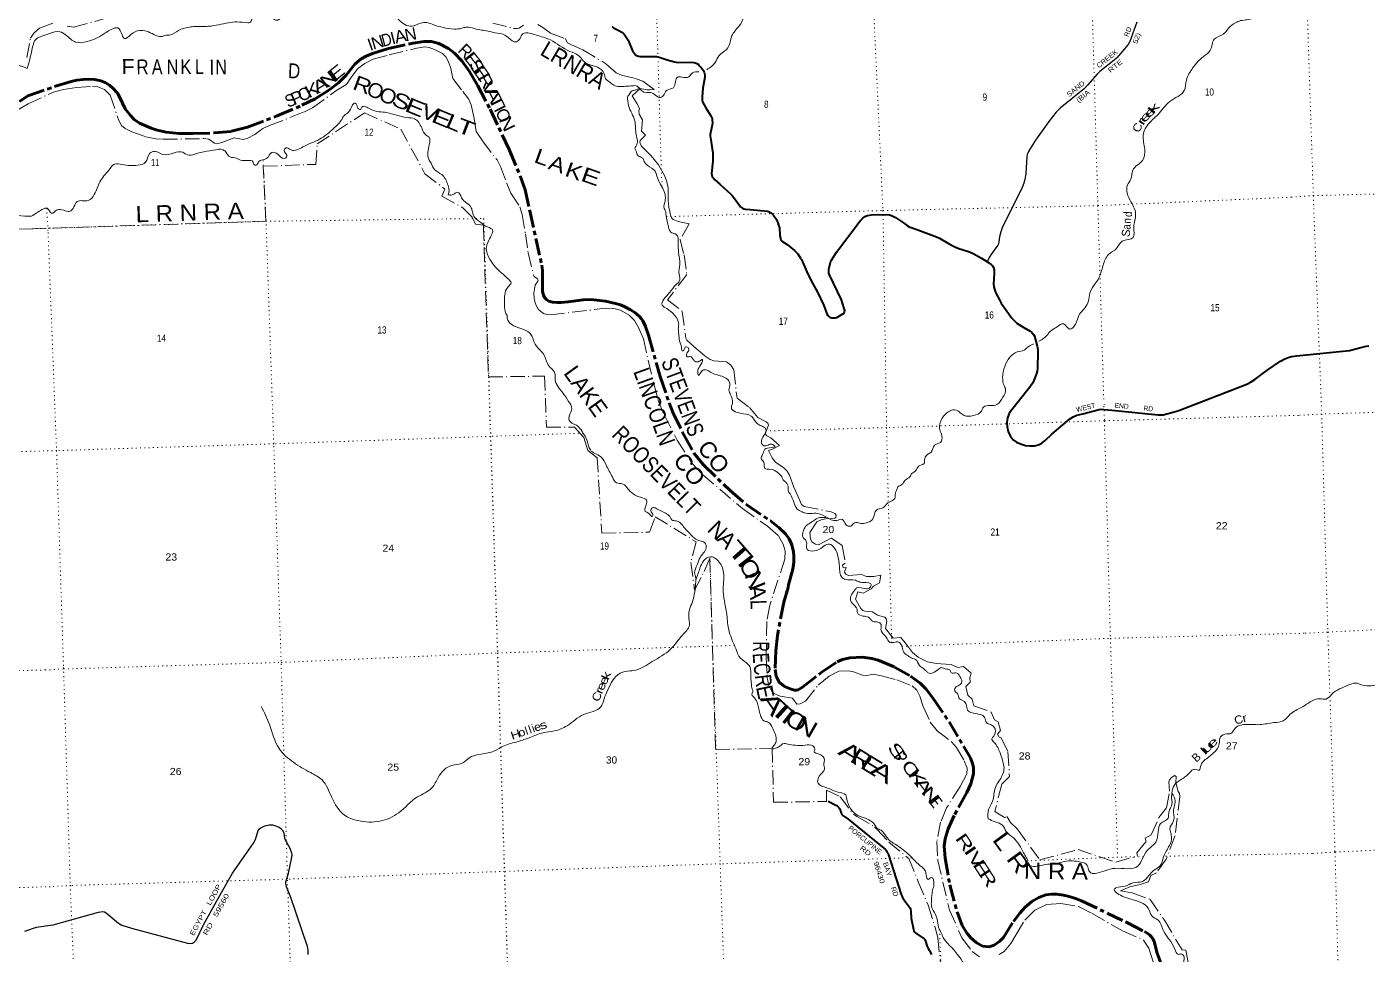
# Model space of a CAD drawing. Header units: feet. Extents: x 493183 to 745759, y 5472 to 195788.
# Drawn here: x 678688 to 711519, y 151779 to 174499 of the extents above; entities that cross this region are included whole.
import ezdxf
from ezdxf.enums import TextEntityAlignment as Align

# ---------------------------------------------------------------- set-up
doc = ezdxf.new("R2010")
doc.units = ezdxf.units.FT
doc.header["$LTSCALE"] = 70
for name, pattern in [('DOT_DASHED', [7.7, 5, -1.2, 0.3, -1.2]), ('DOTTED', [1.5, 0.3, -1.2]), ('LONG_DASH_SHORT_DASH', [9.9, 6, -1.2, 1.5, -1.2])]:
    doc.linetypes.add(name, pattern=pattern)
for name, color, linetype, lineweight in [('11', 7, 'LONG_DASH_SHORT_DASH', 60), ('26', 7, 'Continuous', 40), ('27', 7, 'Continuous', 13), ('29', 7, 'Continuous', 25), ('39', 7, 'Continuous', 13), ('44', 7, 'DOT_DASHED', 13), ('6', 7, 'DOTTED', 25), ('7', 7, 'DOTTED', 13)]:
    doc.layers.add(name, color=color, linetype=linetype, lineweight=lineweight)
for name, color, linetype in [('12', 7, 'Continuous'), ('30', 7, 'Continuous'), ('41', 7, 'Continuous')]:
    doc.layers.add(name, color=color, linetype=linetype)

msp = doc.modelspace()

# ---------------------------------------------------------------- linework, layer by layer
at = {"layer": '11'}
for points in [[(678714.64, 172804.11), (679394.02, 173043.16), (679772.62, 173161.13), (679913.56, 173192.75), (680064.23, 173212.24), (680209.34, 173216.67), (680343.76, 173207.25), (680497.49, 173178.3), (680608.03, 173134.67), (680712.69, 173067.28), (680803.21, 172987.59), (680906.54, 172870.97), (680960.54, 172784.86), (681099.22, 172492.71), (681226.93, 172322.46), (681319.88, 172230.18), (681446.1, 172142.22), (681731.22, 172014.8), (681878.61, 171967.38), (682098.91, 171918.3), (682414.04, 171888.7), (682753.57, 171881.44), (683273.66, 171899.61), (683702.44, 171939.24), (684089.23, 172037.88), (684819.91, 172317.09), (685426.8, 172578.28), (685747.8, 172735.93), (686087.08, 172943.25), (686322.72, 173128.9), (686513.45, 173312.85), (686720.25, 173588), (686876.19, 173713.71), (686998.73, 173783.53), (687151.69, 173845.75), (687549.24, 173965.51), (688147.26, 174100.95), (688422.14, 174139.65), (688597.93, 174142.99), (688776, 174092.26), (689013.73, 173964.94), (689163.21, 173853.04), (689339.4, 173665.09), (689529.69, 173408.26), (689737.48, 173054.56), (690034.38, 172480.48), (690505.9, 171489.35), (690816.25, 170738.01), (690892.16, 170508.59), (691009.12, 169990.67), (691302.62, 168656.18), (691322.82, 168526.97), (691320.04, 168338.57), (691321.09, 168016.29), (691340.69, 167923.83), (691368.27, 167866.91), (691415.05, 167814.88), (691471.14, 167779.93), (691564.92, 167751.4), (691673.38, 167742.32), (691780.29, 167744.04), (691951.18, 167761.27), (692314.93, 167811.81), (692499.46, 167818.07), (692865.21, 167776.07), (693107.69, 167722.79), (693227.42, 167684.28), (693337.18, 167639.34), (693473.79, 167568.31), (693579.64, 167499.46), (693693.14, 167400.85), (693741.54, 167344.07), (693777.11, 167291.89), (693843.27, 167157.95), (693916.95, 166943.16), (694203.62, 165928.69), (694420.48, 165285.43), (694522.05, 165032.31), (694778.53, 164503.85), (695034.15, 164047.47), (695253.14, 163778.96), (695913.83, 163135.28), (696322.79, 162786.65), (696901.69, 162394.9), (697104.88, 162233.84), (697273.95, 162074.3), (697362.06, 161951.94), (697423.52, 161806.92), (697463.74, 161640.51), (697478.29, 161524.48), (697479.35, 161381.88), (697451.67, 161210.28), (697343.57, 160825.72), (697333.88, 160763.03)], [(678505.04, 172668.84), (678714.64, 172804.11)], [(697333.88, 160763.03), (697230.01, 160405.06), (697072.02, 159583.3), (697032.15, 159210.21), (697020.79, 158753.33), (697041.12, 158588.55), (697118.9, 158441.99), (697245.65, 158336.74), (697409.5, 158270), (697492.69, 158250.53), (697562.19, 158251.24), (697688.88, 158323.78), (698166.03, 158694.54), (698540.19, 158943.8), (698670.72, 159000.17), (698847.78, 159043.83), (699161.1, 159057.17), (699384.91, 159024.92), (699543.72, 158981.4), (699944.91, 158812.89), (700333.95, 158592.06), (700569.75, 158421.76), (700720.91, 158269.57), (700891.66, 158044.77), (701279.02, 157473.14), (701799.8, 156588.81), (701854.1, 156452.46), (701877.95, 156349.89), (701877.36, 156195.29), (701807.42, 155955.03), (701711.71, 155738.1), (701401.88, 155177.97), (701255.22, 154847.13), (701180.66, 154603.94), (701157.14, 154436.37), (701180.87, 154132.64), (701293.91, 153479.7), (701474.95, 152818.85), (701599.57, 152484.83), (701720.4, 152285.33), (701809.12, 152184.02), (701941.29, 152065.98), (702095.65, 151975.79), (702257.55, 151956.89), (702386.09, 152003.81), (702517.2, 152095.21), (702614.47, 152190.95), (702852.53, 152581.87), (703011.39, 152782.08), (703141.95, 152927.72), (703303.47, 153067.13), (703474.05, 153170.18), (703646.22, 153232.22), (703786.46, 153251.83), (703905.69, 153246.89), (704079.09, 153221.67), (704219.79, 153190.8), (704376, 153143.73), (704522.97, 153085.31), (705651.05, 152546.63), (706064.58, 152332.09), (706145.03, 152286.88), (706186.01, 152256.35), (706222.41, 152219.75), (706258.77, 152170.46), (706299.23, 152086.42), (706378.69, 151802.24), (706833.87, 150512.51)]]:
    msp.add_lwpolyline(points, dxfattribs=at)
at = {"layer": '26'}
for points in [[(693014.14, 174509.96), (693038.06, 174489.05), (693057.84, 174476.45), (693173.17, 174417.84), (693259.8, 174370.31), (693281.38, 174357.12), (693296.96, 174345.12), (693305.62, 174334.67), (693316.14, 174321.14), (693419.49, 174168.04), (693437.8, 174129.85), (693527, 173914.41), (693546.27, 173879.79), (693571.44, 173842.61), (693606.2, 173807.83), (693625.38, 173795.84), (693647.27, 173786.37), (693670.93, 173779.05), (693709.28, 173773.05), (693770.41, 173769.45), (693851.45, 173768.75), (694080.85, 173770.65), (694115.35, 173767.76), (694153.97, 173761.06), (694376.48, 173690.02), (694551.92, 173639.93), (694634.91, 173628.29), (694943.04, 173629.17), (695026.57, 173620.74), (695061.93, 173612.94), (695097.89, 173598.55), (695136.24, 173572.17), (695165.61, 173546.38), (695206.41, 173499.08), (695251.91, 173433.64), (695275.28, 173388.67), (695287.27, 173353.88), (695298.06, 173307.11), (695297.45, 173263.33), (695250.1, 172994.7), (695230.94, 172780.59), (695232.23, 172705.54), (695239.93, 172672.06), (695250.12, 172646.26), (695323.09, 172511.72), (695446.28, 172315.22), (695459.28, 172285.87), (695471.27, 172255.88), (695476.06, 172229.5), (695479.05, 172203.71), (695480.86, 172155.14), (695473.92, 172092.52), (695432.31, 171900.28), (695429.26, 171864.76), (695428.72, 171828.32), (695451.9, 171684.44)], [(695451.9, 171684.44), (695453.69, 171670.16), (695491.17, 171405.51), (695493.46, 171355.79), (695487.7, 171203.69), (695460.13, 170906.05), (695462.9, 170869.46), (695476.08, 170834.68), (695491.66, 170809.49), (695513.8, 170781.25), (695534.22, 170758.53), (695666.84, 170640.47), (695933.01, 170397.56), (695965.73, 170365.14), (696092.65, 170196.55), (696170.09, 170092.3), (696192.87, 170069.51), (696219.65, 170052.65), (696251.6, 170039.53), (696289.96, 170031.13), (696408.35, 170020.26), (696829.03, 169979.49), (696856.31, 169972.97), (696886.27, 169960.97), (696916.24, 169944.18), (696937.81, 169924.99), (696970.17, 169891.41), (697034.06, 169800.56), (697047.49, 169779.28), (697082.84, 169694.72), (697103.82, 169636.56), (697120.43, 169570.25), (697136.12, 169391.41), (697147.58, 169315.74), (697157.16, 169278.56), (697165.55, 169261.77), (697174.31, 169251.84), (697202.71, 169229.39), (697309.03, 169162.72), (697492.32, 169021.2), (697536.53, 168978.13), (697570.09, 168934.95), (697641.4, 168831.84), (697663.58, 168794.63), (697796.57, 168499.55), (697894.15, 168289.88), (698057.83, 167994.25), (698206.47, 167673.78), (698285.95, 167463.35), (698306.65, 167426.77), (698330.63, 167401.59), (698361.79, 167380), (698398.64, 167371.29), (698470.86, 167368), (698499.63, 167369.2), (698529.24, 167378.8), (698676.59, 167465.68), (698696.2, 167479.54), (698709.39, 167493.94), (698720.18, 167522.72), (698721.37, 167550.31), (698711.39, 167594.2), (698671.03, 167731.41), (698639.86, 167806.99), (698349.75, 168422), (698334.83, 168467.21), (698331.23, 168510.39), (698336.03, 168558.36), (698342.36, 168595.14), (698376.78, 168731.07), (698396.86, 168780.96), (698517.37, 168977.64), (699096.85, 169746.24), (699155.87, 169804.48), (699218.2, 169850.06), (699280.53, 169876.44), (699374.67, 169891.05)], [(699374.67, 169891.05), (699744.78, 169902.6), (699815.11, 169893.23), (699870.25, 169876.44), (699961.59, 169825.01), (700164.47, 169696.41), (700256.2, 169624.58), (700302.95, 169599.39), (700347.3, 169583.8), (700516.09, 169527.68), (700972.98, 169351.13), (701046.71, 169318.09), (701267.68, 169190.25), (701416.47, 169111.26), (701514.76, 169070.48), (701781.95, 168986.03), (701871.94, 168948.15), (702068.55, 168830.7), (702271.26, 168706.12), (702316.63, 168668.7), (702340.61, 168639.91), (702362.18, 168601.53), (702378.75, 168547.29), (702386.15, 168481.6), (702372.46, 168317.11), (702369.37, 168200.95), (702376.56, 168128.99), (702390.9, 168073.85), (702426.91, 167973.07), (702510.99, 167808.65), (702557.55, 167732.01), (702812.86, 167363.81), (702860.46, 167313.11), (702947.1, 167234.28), (703107.88, 167131.93), (703265.94, 167042.38), (703306.69, 167011.2), (703347.44, 166963.23), (703366.62, 166922.45), (703406.23, 166795.59), (703438.54, 166675.38), (703452.92, 166591.43), (703455.44, 166539.51), (703444.83, 166127.63), (703434.94, 166064.91), (703420.56, 166004.94), (703371.13, 165872.42), (703327.06, 165779.46), (703256.74, 165673.99), (702779.3, 165073.04), (702746.74, 165023.27), (702708.58, 164918.33), (702693.79, 164801.21), (702697.79, 164696.44), (702723.26, 164582.62), (702772.11, 164480.56), (702850.65, 164382.27), (702930.32, 164324.65), (703028.28, 164278.82), (703150.87, 164243.09), (703259.89, 164232.1), (703373.81, 164235.89), (703466.12, 164260.96), (703551.21, 164300.66), (703633.06, 164360.76), (703793.4, 164520.79), (704228.89, 164888.04), (704320.72, 164945.91), (704404.62, 164981.89), (704557.57, 165020.87), (704956.15, 165120.34), (705019.79, 165128.27), (705071.06, 165125.81), (705264.97, 165105.11), (706395.65, 164993.39), (706465.06, 164992.68), (706522.59, 164995.08), (706608.25, 165014.44), (706735.94, 165047.85), (706908.75, 165099.7), (708573.18, 165742.57), (708676.51, 165797.45), (708765.75, 165855.55), (709060.31, 166079.72), (709395, 166307.59), (709505.95, 166368.34), (709608.27, 166407.33), (709664.17, 166421.11), (709786.9, 166439.05)], [(709786.9, 166439.05), (711088.38, 166570.44), (711364.93, 166641.39), (711496.67, 166678.98), (711557.38, 166686.79)], [(698316.32, 155525.08), (698507.6, 155432.29), (698521.88, 155422.5), (698542.26, 155408.11), (698551.85, 155399.71), (698560.54, 155389.81), (698569.53, 155379.01), (698593.5, 155347.23), (698603.09, 155329.24), (698609.35, 155313.55), (698634.25, 155235.09), (698642.04, 155217.1), (698654.46, 155200.49), (698679.2, 155178.12), (698808.48, 155083.95), (699718.25, 154343.77), (699744.77, 154315.16), (699765.15, 154281.58), (699783.13, 154248), (699796.31, 154213.94), (700105.74, 153240.75), (700125.34, 153190.77), (700139.72, 153164.38), (700188.59, 153092.98), (700310.52, 152927.51), (700322.51, 152905.92), (700332.49, 152883.24), (700341.69, 152831.56), (700352.09, 152660.2), (700404.08, 152386.08), (700417.2, 152353.02), (700433.98, 152324.23), (700453.16, 152300.25), (700485.38, 152274.55), (700667.72, 152155.17), (700681.5, 152141.33), (700692.89, 152120.34), (700742.15, 151968.72), (700765.4, 151917.05), (700786.31, 151877.8), (700849.34, 151769.53)]]:
    msp.add_lwpolyline(points, dxfattribs=at)
at = {"layer": '29'}
for points in [[(705879.91, 174609.05), (705704.06, 174135.51), (705665.08, 174064.25), (705386.97, 173741.75), (705324.81, 173685.58), (704971.8, 173401.63), (704905.24, 173339.05), (704670.67, 173067.22), (704584.43, 172981.09), (703999.98, 172504.91), (703904.19, 172404.11), (703718.36, 172180.32), (703398.6, 171719.45), (703231.24, 171457.95), (703203.86, 171403.17), (703190.07, 171368.59), (703178.77, 171318.71), (703155.61, 170905.43), (703130.85, 170756.03), (703105.76, 170667.01), (703065.44, 170559.82), (702578.49, 169573.62), (702544.57, 169473.18), (702514.65, 169355.9), (702496.66, 169228.94), (702487.54, 169185.57), (702470.46, 169152.85), (702379.9, 169023.21), (702296.89, 168909.93), (702257.14, 168845.45), (702210.95, 168743.18)], [(679329.2, 152502.07), (680446.81, 152808.84), (680551.75, 152822.53), (680592.81, 152813.4), (680629.67, 152791.95), (680932.43, 152539.84), (681017.11, 152489.27), (681249.54, 152413.27), (682626.32, 152047.19), (682691.5, 152039.58), (682746.25, 152053.28), (682796.43, 152080.67), (682836.91, 152125.61), (683026.12, 152518.33), (683455.08, 153293.02), (683722.23, 153766.59), (684242.94, 154495.35), (684288.33, 154589.28), (684352.13, 154809.17), (684379.58, 154844.94), (684416.08, 154876.9), (684521.01, 154922.55), (684621.39, 154945.38), (684703.51, 154945.38), (684756.27, 154931.23), (684867.76, 154890.59), (684913.38, 154858.64), (684940.2, 154825.24), (684981.81, 154753.64), (685002.69, 154615.01), (685130.3, 154376.28), (685173.43, 154260.58), (685178, 154214.93), (685173.07, 154153.4), (685083.29, 153727.07), (685027.44, 153543.83), (685027.44, 153507.31), (685039.61, 153439.26), (685147.8, 153177.8), (685555.22, 151971.8), (685570.36, 151866.09), (685571.3, 151768.37)], [(678639.28, 152344.84), (678923.33, 152440.85), (679036.85, 152461.72), (679198.95, 152482.24), (679329.2, 152502.07)]]:
    msp.add_lwpolyline(points, dxfattribs=at)
at = {"layer": '39'}
for points in [[(695341.77, 173447.12), (695549.04, 173625.69), (695639.21, 173787.57), (695855.51, 173981.15), (695959.86, 174282.63), (696119.06, 174498.86), (696213.72, 174644.71), (696237.17, 174812.82), (696320.67, 175067.32), (696379, 175214.19), (696398.13, 175321.65), (696411.64, 175697.29), (696474.63, 175751.48), (696560.88, 175909.21), (696564.65, 176131.25), (696620.34, 176300.24), (696778.73, 176544.69), (696775.81, 176647.51), (696803.69, 176801.61), (696902.67, 176937.5), (696784.21, 177061.35), (696695.17, 177214.25), (696507.41, 177364.44), (696249.75, 177419.89), (695916.62, 177505.55), (695688.47, 177444.79), (695375.71, 177452.32), (695163.54, 177609.91), (695057.68, 177645.33), (694899.43, 177679.31), (694844.42, 177841.22), (694719.7, 178043.58), (694330.18, 178339.53), (694290.15, 178612.82), (694342.97, 178882.61), (694312.37, 179107.74), (694346.07, 179270.08), (694266.81, 179362.72), (694166.6, 179483.04), (694089.72, 179704.87), (694178.52, 179985.74), (694232.31, 180150.65), (694359.73, 180349.86), (694462.32, 180925.68), (694645.35, 181154.67), (694747.42, 181181.69), (694968.56, 181347.17), (695231.77, 181521.87), (695506.64, 181854.27), (695718.45, 182063.88), (695919.21, 182307.48), (696150.09, 182555.95), (696276.71, 182854), (696350.88, 183011.39), (696422.39, 183120.29), (696637.95, 183410.71), (696777.74, 183529.56), (696915.69, 183712.92), (697272.87, 183987.06), (697391.08, 184226.37), (697385.13, 184506.65), (697520.85, 184768.64), (697603.14, 184994.85), (697688.26, 185334.13), (697807.44, 185964.88), (697721.56, 186503.23), (697733.4, 186796.11), (697783.67, 186942.76), (697842.98, 187055.36)], [(707502.27, 173767.12), (707677.29, 173927.24), (707774.5, 174196.24), (707992.92, 174315.23), (708129.66, 174470.32), (708293.39, 174597.9), (708418.95, 174649.77), (708725.79, 174708.66), (708864.32, 174871.86), (708845.86, 175095.31), (708953.77, 175342.41), (709086.96, 175622.48), (709158.77, 175862.53), (709299.77, 176009.66), (709392.06, 176096.94), (709476.61, 176216.61)], [(678693.52, 173479.83), (678814.21, 173929.74), (678925.29, 174207.19), (679058.62, 174269.37), (679250.27, 174337.19), (679493.03, 174380.19), (679650.81, 174291.72), (679883.42, 174124.61), (680163.37, 174136.35), (680571.42, 174323.11), (680827.5, 174465.34), (680913.91, 174475.79), (681021.71, 174301.21), (681080.7, 174212.04), (681237.24, 174309.16), (681444.09, 174409.68), (681801.74, 174312.59), (681982.72, 174259.06), (682068.61, 174287.65), (682183.4, 174292.83), (682405.85, 174411.94), (682643.73, 174485.07), (682774.29, 174502.78), (683138.98, 174512.82), (683630.55, 174598.99), (683833.65, 174618.7), (684102.42, 174597.85), (684148.71, 174601.14), (684229.15, 174750.64), (684307.68, 174825.43), (684301.42, 174974.56), (684372.35, 175033.01), (684526.73, 174922.26), (684670.63, 174754.72), (684767.79, 174670.64), (684856.56, 174669.05), (684945.23, 174812.72), (685066.7, 174866.5), (685327.76, 174833.34), (685465.34, 174816.95), (685511.52, 174894.89), (685586.32, 175030.11), (685674.45, 175050.69), (685806.27, 174953.44), (685959.91, 174939.51), (686167.51, 175013.82), (686547.29, 175131.21), (686663.12, 175170.71), (686828.44, 175100.61), (687087.07, 174940.27), (687244.16, 174876), (687406.68, 174904.68), (687672.86, 174833.32), (687794.13, 174681.31), (688125.52, 174514.9), (688335.13, 174589.26), (688492.06, 174601.65), (688659, 174545.72), (688884.59, 174483.33), (689151.87, 174444.28), (689344.89, 174463.72), (689438.9, 174490.52), (689698.29, 174445.2), (690024.69, 174383.57), (690162.79, 174349.04), (690367.55, 174310.29), (690476.51, 174236.62), (690679.08, 174133.24), (690769.47, 174216.43), (690834.93, 174325.17), (691003.78, 174343.94), (691168.47, 174296.01), (691512.65, 174176.36), (691986.39, 173896.85), (692205.13, 173791.9), (692265.39, 173729), (692373.43, 173616.97), (692562.99, 173545.52), (692753.06, 173455.93), (692837.5, 173323.07), (692860.17, 173234.92), (692971.72, 173141.15), (693064.51, 173069.05), (693359.65, 173042.88), (693526.71, 173053.53), (693635.92, 173042.41), (693669.36, 173000.96), (693608.21, 172952.87), (693512.08, 172930.05), (693444.08, 172839.41), (693397.16, 172787.67)], [(707502.42, 173767.25), (707368.64, 173648.39), (707244.16, 173487.59), (707091.23, 173192.85), (707039.91, 172941.25), (706684.63, 172671.21), (706397.33, 172350.57), (706183.39, 172144.94), (706032.7, 171842.19), (706070.77, 171496.21), (706013.98, 171224.29), (705778.67, 170989.83), (705728.45, 170770.55), (705649.97, 170623.12), (705728.15, 170213.68), (705835.08, 169998.73), (705842.26, 169817.34), (705800.61, 169580.14), (705787.39, 169335.65), (705519.75, 169245.56), (705379.56, 169070.2), (705186.12, 168923.65), (705050.57, 168655.61), (704997.24, 168474.58), (704894.52, 168257.89), (704759.04, 168058.45), (704656.41, 167696.5), (704456.45, 167424.67), (704375.72, 167214.64), (704231.9, 167095.68), (704079.08, 167222.61), (703925.82, 167151.81), (703787.25, 167061.24), (703597.14, 166868.38), (703475.36, 166799.61)], [(677575.89, 172791.07), (677579.44, 172871.9), (677801.76, 172983.41), (678109.09, 173279.06), (678318.87, 173535.5), (678499.81, 173550.94), (678693.52, 173479.83)], [(693669.67, 173017.02), (693852.12, 172884.94), (693966.85, 172892.13), (694212.47, 172763.71), (694298.94, 172842.76), (694374.54, 172949.76), (694524.17, 173006.33), (694578.18, 173163.17), (694623.73, 173263.29), (694728.5, 173266.17), (694905.63, 173277.1), (694989.69, 173370.2), (695151.94, 173395.04)], [(693397.16, 172787.67), (693427.47, 172572.63), (693579.34, 172195.48), (693613.03, 171861.49), (693643.64, 171706.98), (693633.84, 171626.01), (693584.55, 171515.7), (693612.64, 171449.89), (693660.12, 171340.23), (693772.71, 171280.78), (693813.34, 171199.18), (693894.73, 171102.56), (694076.16, 170962.29), (694135.26, 170798.47), (694282.77, 170503.93), (694326.38, 170246.88), (694301.77, 170048.48), (694327.44, 169996.73), (694344.87, 169880.19), (694405.39, 169595.35), (694427.83, 169515.27), (694516.59, 169443.06), (694594.02, 169414.93), (694646.26, 169208.55), (694650.9, 168974.64), (694681.54, 168676.88), (694664.13, 168438.33), (694676.89, 168273.24), (694587.51, 168178.49), (694432.96, 167990.03), (694254.22, 167678.52), (694361.46, 167594.71), (694551.41, 167438.54), (694654.66, 167211.37), (694646.06, 167088.06), (694655.55, 166967.27), (694676.19, 166808.45), (694711.3, 166708.53), (694722.63, 166664.46), (694743.75, 166560.13), (694781.69, 166573.28), (694815.83, 166648.87), (694884.62, 166640.67), (694895.09, 166556.22), (694845, 166474.14), (694864.85, 166414.16), (694939.28, 166420.24), (694999.32, 166365.4), (695053.48, 166304.35), (695156.3, 166305.16), (695235.63, 166351.73), (695200.96, 166223.67), (695124.38, 166080.33), (695139.96, 165957.68), (695249.18, 166087.8), (695321.55, 166095.84), (695438.17, 166036.51), (695709.18, 165937.04), (695881.69, 165826.78), (695902.17, 165674.01), (695885.93, 165606.98), (695927.82, 165481.03), (695971.84, 165280.48), (695951.67, 165138.69), (696009.52, 165089.84), (696172.48, 165031.78), (696428.47, 164964.18), (696601.61, 164761.13), (696711.96, 164709.7), (696784.14, 164653.17), (696784.82, 164558.36), (696696.26, 164410.66), (696704.54, 164261.59), (696788.12, 164229.59), (696899.69, 164277.05), (696983.1, 164251.1), (697016.14, 164223.76), (696930.3, 164193.15), (696766.23, 164148.28), (696707.5, 164015.52), (696675.6, 163931.92), (696738.85, 163834.8), (696767.5, 163678.22), (696880.85, 163663.18), (697115.99, 163548.6), (697180.63, 163473.71), (697202.33, 163419.83), (697277.1, 163343.2), (697337.41, 163207.67), (697337.46, 163135.04), (697386.15, 163053.65)], [(678804.35, 169857.57), (679064.44, 170022.5), (679188.55, 170054.17), (679294.92, 169929.99), (679417.84, 170003.98), (679591.17, 170006.74), (679729.15, 169976.24), (679842.92, 170088.32), (679919.9, 170217.54), (680191.33, 170245.19), (680340.5, 170388.51), (680474.73, 170702.91), (680694.5, 170987.39), (680839.58, 171132.62), (681027.31, 171125.68), (681410.93, 171107.99), (681596.42, 171179.68), (681697.01, 171400.34), (681828.73, 171448.36), (682022.55, 171368.95), (682293.64, 171408.7), (682508.94, 171424.71), (682582.85, 171378.32), (682944.55, 171422.58), (683251.55, 171475.41), (683497.31, 171484.2), (683569.66, 171421.62), (683636.89, 171326.63), (683785.18, 171288.34), (683923.79, 171235.67), (684083.42, 171223.92), (684227.33, 171197.62), (684247.59, 171123.52), (684304.52, 171106.93), (684364.63, 171191.31), (684561.92, 171273.41), (684688.82, 171420.15), (684835.15, 171379.79), (684991.43, 171273.12), (685060.63, 171321.43), (684993.64, 171478.98), (685032.5, 171530.49), (685158.86, 171483.52), (685449.12, 171558.09), (685855.21, 171742.78), (686198.63, 172004.44), (686403.88, 172232.02), (686465.67, 172328.55), (686562.39, 172401.83), (686668.1, 172584.3), (686731.31, 172630.43), (686770.97, 172583.1), (686799.4, 172505.19), (686860.82, 172472.58), (686897.55, 172528.07), (687102.49, 172483.27), (687504.18, 172397.48), (687998.31, 172275.4), (688181.85, 172246.4), (688359.69, 172023.57), (688473.82, 171839.07), (688539.67, 171792.46), (688546.84, 171611.08), (688534.66, 171259.68), (688590.02, 171156.29), (688672.96, 171005.24), (688854.05, 170877.06), (688995.8, 170642.89), (689027.57, 170518.67), (689021.91, 170433.78), (689010.91, 170395.14), (689110.1, 170381.73), (689179.59, 170419.96), (689239.35, 170445.81), (689338, 170309.32), (689574.8, 170065.65), (689603.8, 169967.59), (689654.04, 169831.78), (689817.11, 169699.07), (689924.35, 169615.26), (690085.81, 169539), (690002.71, 169270.39), (689942.24, 169056.88), (690042.72, 168785.26), (690170.67, 168611.23), (690493.81, 168309.42), (690548.49, 168230.22), (690469.03, 168117.06), (690389.03, 167739.59), (690402.93, 167534.18), (690450.47, 167422.5)], [(678804.35, 169857.57), (678466.26, 169877.05), (677970.95, 170054.14), (677717.08, 170506.75), (677641.69, 170988.86), (677619.12, 171262.65), (677576.45, 171273.5), (677432.14, 171051.29), (677423.76, 170800.8), (677539.93, 170564.08), (677620.42, 169916.64), (677640.2, 169537.83), (677617.55, 169357.55), (677439.55, 169051.6), (677159.31, 168661.9), (676669.74, 168261.98), (676380.96, 168148.51), (676226.27, 168131.83), (675867.27, 168072.79), (675253.07, 168248.37), (674809.68, 168441.11), (674677.8, 168534.08), (674696.7, 168379.25), (674581.5, 167867.29), (674462.36, 167417.78), (674337.58, 167280.9), (673975.52, 166864.57), (673704.87, 166555.88), (673387.05, 166338.62), (673227.52, 166152.28), (672777.73, 165965.44), (672079.23, 165607.78), (671807.79, 165389.88), (671751.16, 165200.53), (671670.13, 165083.1), (671503.49, 165126.61), (671337.62, 165014.75), (670986.37, 164770.28), (670621.02, 164525.39), (669754.42, 163932.7), (669612.97, 163813.49), (669490.85, 163721.09), (669356.14, 163644.46), (669193.41, 163496.36), (668862.68, 163240.39), (668563.27, 162949.01), (668044.3, 162717.74), (667239.23, 162482.05), (667017.43, 162418.99), (666793.11, 162372), (666247.05, 162039.03), (666020.4, 161741.73), (665888.38, 161578.4), (665730.38, 161472.83), (665330.19, 161311.67), (665175.2, 161173.89), (665033.34, 160937.62), (664820.49, 160715.4), (664554.68, 160576.37), (664262.47, 160378.04), (664298.38, 160260.03), (664144.11, 160229.24), (663847.71, 160101.41), (663700.35, 159977.99), (663530.43, 159997.19), (663294.15, 159945.81), (663154.72, 159841.28), (663093.81, 159784.4), (663175.03, 159552.83), (663254.16, 159218.12), (663250.72, 159068.68), (663199.29, 159036.89), (663220.44, 158809.48), (663205.83, 158564.86), (663159.58, 158365.72), (663229.93, 158111.5), (663245.78, 157663.96), (663300.44, 157134.82), (663271.03, 156847.39), (663343.85, 156643.7), (663575.65, 156448.74), (663656.14, 156453.14), (663616.01, 156316.74), (663287.68, 156309.05), (662966.65, 156130.05), (662865.49, 155816.28), (662976.51, 155615.73), (663008.95, 155479.46), (662760.96, 155415.63), (662535.38, 155344.39), (662409.32, 155118.67), (662250.54, 154908.14)], [(690450.47, 167422.5), (690467.78, 167309.99), (690608.69, 167176.68), (690998.8, 167001.8), (691065.91, 166910.83), (691114.14, 166774.97), (691250.6, 166585.03), (691331.76, 166496.48), (691441.68, 166247.3), (691537.86, 166126.88), (691615.28, 166028.13), (691630.63, 165842.93), (691814.86, 165533.26), (691957.94, 165323.33), (692037.48, 165149.99), (691974.42, 164956.59), (691973.09, 164861.72), (692070.36, 164773.61), (692174.67, 164722), (692289.5, 164583.93), (692415.02, 164353.35), (692491.9, 164131.51), (692601.16, 164047.76), (692746.62, 163967.03), (692879.57, 163758.84), (693030.94, 163470.46), (693135.8, 163328.08), (693285.88, 163297.91), (693416.48, 163172.38), (693487.16, 163097.65), (693718.57, 162972.88), (693869.79, 162902.39), (693856.88, 162789.05), (693837.34, 162625.09), (693919.25, 162580.94), (694010.09, 162506.77), (694020.97, 162549.44), (693976.08, 162639), (694008.27, 162712.52), (694164.84, 162666.39), (694410.75, 162527.89), (694454.67, 162472.6), (694490.53, 162417.1), (694591.96, 162395.68), (694796.47, 162223.76), (694958.73, 162048.66), (695121.57, 161924.02), (695296.91, 161856.21), (695326.66, 161731.94), (695177.99, 161499.86), (695106.64, 161314.3), (695045.15, 161121.85), (695064.47, 161046.94), (695078.96, 160947.88)], [(703342.88, 166727.2), (703333.12, 166721.9), (703206.01, 166653.83), (703119.36, 166580.83), (702949.3, 166533.78), (702640.87, 166176.25), (702589.95, 165910.54), (702623.89, 165709.72), (702662.85, 165615.97), (702595.77, 165422.45), (702451.6, 165244.97), (702287.01, 165218.24), (702120.64, 165183.4), (702068.99, 165085.13), (701874.52, 164974.87), (701646.55, 164978.68), (701459.42, 165106.69), (701110.14, 164909.44), (701051.56, 164629.4), (701102.14, 164481.49), (701064.53, 164315.01), (700917.27, 164246.4), (700837.28, 164080.77), (700756.17, 164026.08), (700680.34, 163927.15), (700663.8, 163799.59), (700530.47, 163737.41), (700461.03, 163626.55), (700366.27, 163555.34), (700316.17, 163473.26), (700199.59, 163389.35), (700121.98, 163282.29), (700022.78, 163225.09), (699992.95, 163139.53), (699962.49, 163076.15), (699948.09, 162944.61), (699781.76, 162837.13), (699654.18, 162714.58), (699496.44, 162659.8), (699413.81, 162445.68), (699245.24, 162346.21), (699122.68, 162330.73), (698960.8, 162350.49), (698868.4, 162267.24), (698746.19, 162310.28), (698664.17, 162429.08), (698521.63, 162407), (698277.1, 162489.4)], [(697386.15, 163053.65), (697478.64, 162850.41), (697557.94, 162685.13), (697625.69, 162642.61), (697734.03, 162591.11), (698048.97, 162577.59), (698242.56, 162506.25), (698275.32, 162488.99), (698186.89, 162478.49), (698058.29, 162462.84), (697892.08, 162351.34), (697767.49, 162265.19), (697721.6, 162177.17), (697692, 162083.54), (697687.79, 162018.86), (697780.05, 161894.29), (697801.85, 161695.15), (697976.27, 161659.6), (698179.43, 161747.92), (698318.3, 161828.41), (698432.73, 161775.06), (698545.42, 161570.35), (698590.17, 161272.98), (698604.2, 161134.15), (698650.01, 161012.34), (698738.2, 160960.3), (698982.79, 160938.78), (699090.84, 160897.37), (699305.22, 160875.02), (699370.78, 160838.49), (699334.74, 160758.82), (699258.92, 160730.5), (699014.32, 160752.01), (698957.67, 160687.91), (698876.48, 160564.62), (698876.69, 160415.32), (698999.64, 160275.46), (699027.67, 160211.67), (699031.63, 160143.18), (699164.94, 160064.13), (699300.86, 160035.59), (699356.8, 159982.65), (699412.75, 159929.72), (699534.16, 159914.9), (699612.44, 159856.53), (699609.84, 159735.4), (699736.23, 159545.19), (699832.64, 159416.7), (699959.4, 159426.24), (700042.07, 159426.5), (700110.74, 159351.72), (700130.3, 159301.82), (700168.22, 159173.74), (700265.21, 159095.7), (700382.12, 159026.29), (700455.46, 159000.06), (700550.43, 158851.36), (700628.77, 158790.97), (700713.5, 158718.65), (700763.17, 158673.61), (700979.4, 158727.99), (701100.3, 158801.93), (701181.92, 158767.86), (701293.54, 158742.68), (701329.74, 158675.08), (701438.66, 158674.05), (701544, 158586.15), (701585.08, 158417.81), (701419.44, 158286.14), (701418.92, 158233.67), (701489.89, 158148.87), (701529.31, 158038.98), (701654.28, 157969.79), (701703.71, 157862.2), (701749.69, 157734.34), (701882.26, 157681.5), (702147.35, 157577.83), (702199.43, 157448.12), (702289.4, 157404.19), (702377.7, 157348.11), (702372.03, 157121.98), (702323.49, 157056.08), (702378.35, 156970.84), (702526.78, 156714.65), (702606.48, 156464.65), (702623.04, 156307.73), (702500.21, 156017.85), (702411.77, 155866.12), (702344.78, 155527.34), (702243.78, 155320.78), (702232.07, 155094.49)], [(695078.96, 160947.88), (695173.47, 161233.41), (695264.97, 161419.53), (695433.59, 161516.98), (695621.88, 161419.27), (695753.15, 161128.31), (695746.19, 160664.08), (695789.04, 160362.62), (695840.52, 160041.22), (695860.13, 159848.07), (695910.99, 159619.47), (696071.67, 159216.34), (696132.04, 159078.78), (696307.89, 158922.22), (696397.33, 158825.82), (696422.63, 158574.32), (696435.85, 158393.1), (696443.42, 158309.32), (696463.97, 158184.04), (696453.08, 158174.01), (696511.04, 158058.03), (696616.36, 157788.75), (696656.87, 157640.57), (696739.52, 157499.59), (696833.18, 157467.87), (696962.8, 157306), (697043.59, 157017.69), (697006.1, 156917.79), (696940.35, 156819.14), (697066.82, 156838.76), (697241.32, 156942.43), (697363.07, 156915.51), (697565.3, 156894.85), (697696.38, 156894.42), (697908.05, 156896.22), (697989.32, 156803.63), (697977.23, 156732.68), (698075.2, 156690.99), (698225.08, 156525.63), (698207.4, 156438.39), (698229.09, 156313.9), (698098.97, 156138.82), (698067.46, 155970.49), (698284.47, 155855.41), (698563.71, 155750.11), (698745.15, 155680.46), (698781.46, 155538.21), (698833.72, 155402.45), (698992.52, 155207.08), (699208.84, 155116.19), (699399.32, 155012.48), (699470.06, 154935.74), (699526.81, 154854.58), (699585.99, 154829.98), (699683.15, 154745.9), (699796.42, 154591.65), (699911.89, 154502.02), (700232.97, 154272.78), (700465.34, 154043.12), (700573.03, 153943.18), (700643.08, 153890.64), (700720.61, 153717.24), (700765.95, 153611.56), (700801.59, 153634.73), (700849.32, 153658.24), (700906.63, 153486.3), (700874.32, 153346.2), (700845.56, 153081.11), (700849.4, 152946.03), (700943.62, 152752.92), (700994.66, 152588.88), (701036.37, 152398.36), (701079.08, 152314.8), (701135.19, 152185.2), (701254.45, 152033.13), (701479.39, 151781.07), (701730.91, 151445), (701881.26, 151334.13), (702123.27, 151262.11), (702220.31, 151182.06), (702390.94, 151138.33), (702540.66, 151049.65), (702588.52, 150784.64), (702598.85, 150492.38), (702705.99, 150128.12), (702835.03, 149915.79), (702954.88, 149884.79), (703067.77, 149885.88), (703026.54, 149775.8), (703024.95, 149547.77), (703066.1, 149448.02)], [(695078.91, 160948.22), (695059.64, 160752.16), (694991.17, 160411.27), (694919.77, 160227.72), (694899.83, 160077.87), (694916.9, 159832.2), (694748.14, 159597.55), (694457.56, 159250.59), (694008.44, 158947.7), (693602.98, 158740.83), (693218.08, 158661.64), (693037.76, 158479.13), (692919.2, 158251.91), (692828.68, 158031.52), (692745.47, 157837.56), (692335.34, 157652.76), (691921.81, 157375.06), (691610.82, 157249.48), (691337.83, 157205.65), (691008.42, 157089.65), (690714.87, 156988.76), (690377, 156886.65), (690144.7, 156759.2), (689512.66, 156578.38), (689336.89, 156448.45), (689102.19, 156405.67), (688765.73, 156111.93), (688611.71, 155855.49), (688259.09, 155633.94), (687796.32, 155243.91), (687334.38, 155037.51), (686799.64, 155051.04), (686471.18, 155185.25), (686154.04, 155630.48), (685918.36, 156047.68), (685636.94, 156229.59), (685218.46, 156480.36), (684866.13, 156815.67), (684629.43, 157410.39), (684427.37, 157850.72)], [(710079.97, 157931.35), (710265.28, 158028.83), (710404.26, 158033.41), (710511.21, 158030.88), (710654.47, 158148.59), (711048.42, 158367.36), (711232.11, 158421.84), (711405.2, 158371.05), (711826.17, 158384.93), (712527.37, 158399.97), (712841.99, 158398.23)], [(706737.03, 155722.88), (706788, 155915.96), (706961.41, 156057.93), (707168.38, 156225.03), (707290.89, 156313.14), (707402.63, 156283.94), (707449.33, 156414.35), (707526.94, 156521.4), (707757.52, 156709.33), (707896.4, 156931.05), (707927.79, 157103.41), (708079.03, 157174.15), (708179.54, 157184.99), (708267.17, 157294.33), (708671.3, 157406.34), (708889.13, 157404.26), (709236.61, 157452.16), (709461.19, 157496.67), (709630.05, 157656.68), (709774.5, 157753.46), (709903.68, 157819.56), (710079.97, 157931.35)], [(702232.07, 155094.49), (702407.53, 155022.65), (702585.34, 154938.77), (702678.41, 154785.98), (702844.01, 154635.18), (703104.62, 154263.05), (703168.28, 154151.81), (703204.59, 154080.18), (703172.58, 154000.61), (703301.46, 153935.56), (703602.94, 153970.09), (703974.66, 154016.64), (704154.96, 154057.92), (704547.1, 154024.32), (704647.2, 153978.66), (704691.11, 153852.76), (704751.89, 153771.71), (704897.25, 153765.62), (705335.52, 153882.6), (705908.49, 153942.76), (706008.73, 154104.91), (706139.49, 154328.42), (706212.15, 154397), (706341.52, 154527.67), (706398.88, 154779.43), (706459.64, 154982.86), (706641.57, 155108.93), (706658.39, 155226.41), (706691.39, 155342.32), (706739.53, 155492.95), (706728.84, 155585.46), (706737.03, 155722.88)], [(706737.03, 155722.88), (706819.04, 155533.47), (706788.97, 155385.36), (706778.94, 155241.83), (706790.72, 155111.01), (706749.84, 154988.83), (706695.94, 154898.58), (706729.41, 154643.26), (706674.7, 154440), (706529.26, 154165.64), (706442.94, 153939.31), (706286.8, 153828.08), (706179.19, 153712.13), (706012.06, 153562.27), (705781.21, 153525.65), (705591.92, 153445.79), (705361.31, 153401.11), (705333.61, 153382.19), (705518.15, 153203.66), (705732.06, 153126.83), (706166.31, 152888.6), (706250, 152711.34), (706387.68, 152620.3), (706530.42, 152351.86), (706809.33, 151903.56), (706893.65, 151774.74), (706980.12, 151783.17), (707025.7, 151740.04), (707024.42, 151572.54), (707112.4, 151314.7), (707211.16, 151103.55), (707283.86, 151028.88), (707331.4, 150917.21), (707412.09, 150774.16), (707718.54, 150492.06), (707929.38, 150239.61), (708007.47, 150046.06), (708017.99, 149888.98), (708059.47, 149706.52), (708147.7, 149581.84), (708222.18, 149444.67), (708230.8, 149354.12), (708284.04, 149254.71), (708310.33, 149110.16), (708289.82, 148980.47), (708293.9, 148907.95), (708332.8, 148827.33)]]:
    msp.add_spline(points, degree=3, dxfattribs=at)
at = {"layer": '44'}
for points in [[(679674.31, 174518.78), (679831.57, 174488.61), (680678.91, 174724.63)], [(678686, 173750.03), (678776.57, 174222.94), (678860.73, 174344.05), (679000.11, 174466.84), (679347.35, 174592.94)], [(690100.47, 174592.04), (690607.55, 174460.07), (690687.89, 174456.04), (690747.8, 174463.74), (690849.95, 174537.02)], [(691201.67, 174557.84), (691330.71, 174483.04), (691515.28, 174340.6), (691873.81, 174214.82), (691935, 174109.51), (692025.75, 174053.92), (692305.06, 173931.58), (692872.17, 173595.41), (693121.18, 173373.96), (693254.26, 173315.86), (693612.7, 173225.44), (693774.79, 173167.15), (694053.27, 172966.65), (693951.17, 172954.46), (693871.12, 172955.83), (693754.1, 172981.01), (693708.46, 172989.23), (693512.85, 172805.59), (693636.47, 172610.77), (693698.18, 172487.31)], [(678720.35, 172615.39), (679339.55, 172900.03), (679585.59, 172967.27), (679901.16, 173011.67), (680294.42, 173039.87), (680423.87, 173029.47), (680591.28, 172965.07), (680731.38, 172826.22), (680937.99, 172205.76), (681006.57, 172080.8), (681095.22, 172005.2), (681259.98, 171925.74), (681602.65, 171803.82), (681845.08, 171752.94), (682027.63, 171743.05), (683024.29, 171760.46), (683148.8, 171743.33), (683288.61, 171648.92), (683340.08, 171635.45), (683460.72, 171664.24), (683765.43, 171780.08), (683985.51, 171735.16), (684088.53, 171762.54), (684276.66, 171857.7), (684472.79, 172011.62), (684631.2, 172078.76), (685474.93, 172410.77), (685685.19, 172514.93), (686260.5, 172928), (686498.34, 173075.04), (686534.06, 173106.96), (686621.75, 173247.21), (686798.02, 173474.84), (686970.65, 173596.63), (687175.37, 173702.75), (687560.82, 173811.58), (688244.39, 173976.29), (688440.2, 174008.46), (688540.35, 173995.79), (688676.31, 173944.56), (688868.74, 173844.94), (688950.45, 173767.28), (689019.94, 173643.59), (689077.79, 173475.06), (689126.64, 173235.97), (689363.83, 172910.29), (689503.5, 172737.98), (689570.21, 172587.49), (689645.89, 172252.67), (689692.84, 171938.28), (689852.97, 171702.44), (690205.11, 171238.83), (690291.95, 171079.04), (690443.71, 170659.63), (690541.64, 170420.18), (690763.18, 170087.15), (690818.62, 169901.92), (690902.69, 169429.95), (690968.63, 168960.36), (691095.08, 168410.82), (691111.03, 168378.12), (691192.81, 168322.54), (691210.79, 168296.16), (691204.4, 168264.27), (691136.43, 168167.45), (691109.36, 167970.8), (691112.44, 167854.56), (691137.09, 167739.4), (691168.98, 167656.73), (691214.98, 167584.8), (691276.35, 167524.05), (691345.38, 167477.72), (691423.29, 167448.46), (691513.82, 167442.53), (692868.43, 167604.09), (693065.81, 167599.16), (693233.37, 167554.41), (693446.02, 167438.34), (693572.7, 167302.38), (693672.03, 167129.85), (693789.03, 166854.89), (694035.1, 165788.77)], [(678471.04, 172468.01), (678720.35, 172615.39)], [(678813.11, 169551.23), (684546.38, 169736.07), (684480.42, 171083.99), (685769.31, 171129.81), (685800.95, 171630.95), (686961.96, 172391.63), (687845.67, 171993.14), (688440.75, 170897.15), (688924.7, 170524.51), (688855.58, 170349.2), (689371.03, 170066.14), (689594.57, 169834.94), (689674.6, 169664.16), (689871.11, 169638.84), (689994.43, 165921.59), (691366.93, 165940.43), (691418.03, 164688.14), (692104.85, 164688.81), (692329.52, 164434.57), (692433.36, 164115.62), (692657.86, 163938.71), (692773.3, 162093.82), (693937.59, 162116.24), (694079.16, 162496.71), (695083.79, 161878.14), (694951.41, 161378.2), (695043.34, 160694.7), (695278.62, 161156.78), (695419.47, 161481.87)], [(693698.18, 172487.31), (693680.3, 172437.82), (693683.93, 172355.8), (693770.1, 172218.86), (693748.08, 171939.89), (693843.1, 171843.53), (693712.41, 171717.04), (693705.73, 171664.13), (693742.53, 171576.62), (693981.93, 171340.8), (694160.7, 171121.55), (694315.28, 170837.12), (694368.31, 170702.09), (694395.85, 170546.71), (694398.69, 170240.14), (694415.37, 170083.65), (694464.08, 169850.49), (694478.95, 169818.97), (694522.19, 169780.79), (694642, 169730.07), (694914.46, 169668.61), (694688.87, 169287.47), (694785.97, 168910.75), (694853.98, 168430.38), (694384.59, 167812.88), (694743.77, 167525.73), (694830.81, 166872.37), (694852.42, 166818.46), (695027.26, 166665.69), (695300.78, 166428.75), (695426.42, 166350.07), (695516.53, 166317.39), (695824.06, 166291.14), (695932.58, 166212.64), (696002.19, 166094.07), (696084.44, 165398.21), (696385.66, 165174.1), (696593.29, 164927.37), (696798.91, 164819.78), (696838.07, 164787.41), (696853.39, 164738.49), (696773.35, 164524.58), (696815.18, 164482), (696908.32, 164433.29), (697123.81, 164244.86), (696952.35, 164148.21), (696855.75, 164121.63), (696944.68, 163937.97), (697025.79, 163837.21)], [(678813.11, 169551.23), (677961.4, 169529.3)], [(694035.1, 165788.77), (694151.25, 165348.85), (694304.55, 164982.24), (694620.49, 164375.7), (694986.1, 163802.06), (695250.25, 163519.79), (696215.83, 162698.87), (696826.48, 162262.36), (697102.35, 162025.58), (697213.66, 161826.49), (697259.72, 161660.35), (697252.41, 161457.41), (696887.59, 160327.64), (696813.23, 159929.5), (696795.76, 159055.77), (696815.2, 158592.1), (696859.4, 158360.1), (696951.07, 158185.7), (697139.67, 158099.61), (697440.73, 158047.9), (697550.01, 157908.25), (697626.62, 157909.06), (697764.96, 157980.79), (698081.39, 158380.57), (698342.62, 158594.47), (698575.14, 158709.75), (698812.39, 158722.31), (698935.84, 158698.18), (699158.54, 158616.24), (699261.33, 158604.53), (699415.15, 158641.07), (699622.13, 158602.67), (700000.3, 158500.94), (700371.45, 158355.84), (700485.4, 158248.37), (700558.29, 158100.05), (700641.76, 157845.12), (700816.41, 157467.34), (700983.77, 157255.36), (701345.1, 156976.7), (701461.01, 156841.87), (701649.87, 156518.8), (701724.83, 156340.17), (701711.78, 156200.21), (701548.52, 155888.79), (701216.55, 155364.29), (701071.56, 155009.77), (700981.56, 154540.14), (701000.36, 154071.68), (701289.75, 152854.72), (701590.55, 152183.54), (701842.98, 151844.14), (702021.53, 151711.06)], [(697025.79, 163837.21), (697228.39, 163695.25), (697312.44, 163609.05), (697367.93, 163515.32), (697474.78, 163217.53), (697560.29, 163044.61)], [(697560.29, 163044.61), (697661.89, 162796.25), (697728.33, 162744.73), (698393.63, 162618.92), (698479.63, 162577.38), (698516.4, 162533.37), (698507.9, 162480.69), (698477.08, 162460.31), (698262.39, 162441.99), (698148.97, 162422.13), (698041.92, 162369.64), (697869, 162108.91), (697881.91, 161958.93), (697919.77, 161878.24), (698009.08, 161821.5), (698082.21, 161807.85), (698394.23, 161973.37), (698660.22, 161788.69), (698736.79, 161358.98), (698669.95, 161312.84), (698685.96, 161244.67), (698757.91, 161252.61), (698715.09, 161138.51), (698750.51, 161085.98), (698815.65, 161058.44), (699131.74, 161082.85), (699251.53, 161031.52), (699436.08, 161028.28), (699607.51, 161063.03), (699576.75, 160878.64), (699428.31, 160795.64), (699367.94, 160732.82), (699177.08, 160624.08), (699039.73, 160658.81), (698982.74, 160479.79), (699117.84, 160245.28), (699168.92, 160202.85), (699215.99, 160179.26), (699404.79, 160168.06), (699525.39, 160088.51), (699705.45, 160032.7), (699739.94, 159994.15), (699756.27, 159939.21), (699719.38, 159758.7), (699904.62, 159523.49), (700096.73, 159536.59), (700235.91, 159368.75), (700383.99, 159170.89), (700521.33, 159056.68)], [(695419.47, 161481.87), (695557.12, 156790.42), (696942.45, 156823.95), (696979.88, 155500.24), (698277.78, 155520.88), (698272.74, 155801.22), (698612.58, 155638.27), (698933.82, 155206.89), (699016.55, 155153.66), (699449.36, 154901.19), (699514.04, 154834.72), (699803.83, 154525.43), (700289.81, 154126.33), (700524.84, 153555.52), (700763.18, 152981.42), (700927.39, 152459.51), (701004.67, 152188.89), (701083.23, 151397.91)], [(700521.33, 159056.68), (700749.68, 158942.74), (700961.51, 158897.85), (701329.03, 158877.22), (701489.46, 158806.77), (701629.19, 158828.59), (701818.29, 158668.12), (701783.66, 158548.18), (701790.63, 158445.48), (701691.48, 158337.98), (701735.78, 158123.28), (701842.81, 158027.24), (701881.53, 157866.86), (702307.05, 157712.58), (702386.77, 157521), (702478.33, 157474.98), (702538.77, 157256.67), (702467.14, 157168.04), (702507.42, 157092.44), (702549.96, 157077.41), (702717.97, 156744.91), (702757.82, 156128.64), (702566.54, 155948.12), (702401.6, 155272.02), (702636.32, 155128.88), (702703.97, 155146.79), (702782.24, 155005.61), (702955.43, 154840.68), (703504.48, 154088.46)], [(703504.48, 154088.46), (704435.99, 154343.82), (705363.27, 154033.22), (705890.31, 154182.18), (705877.96, 154262.55), (706106.58, 154538.87), (706078.2, 154618.82), (706226.02, 154707.42), (706418.51, 155124), (706605.98, 155366.96), (706676.54, 155770.26), (706663.83, 156001.93), (706678.85, 156047.71), (706719.54, 156098.61), (706797.71, 156156.73), (706844.49, 156133.75), (706828.82, 155982.04), (706887.14, 155767.7), (706923.02, 155716.85), (706928.76, 155645.74), (706810.51, 154672.29), (706596.28, 154105.5), (706357.28, 153776.35), (706217.21, 153708.81), (706160.59, 153548.93), (705957.8, 153489.16), (705709.06, 153429.63), (705477.22, 153332.97), (705761.95, 153281.09), (706205.67, 153121.23), (706551.22, 152611.82), (706987.32, 151882.86), (707073.71, 151877.05), (707130.47, 151577.95)], [(702505.69, 151767.98), (702631.32, 151847.24), (702791.76, 152042.21), (702925.14, 152259.48), (703133.26, 152611.47), (703381.42, 152860.18), (703663.37, 152994.81), (704014.93, 153024.53), (704451.6, 152945.51), (704782.04, 152774.68), (705543.14, 152341.69), (706038.62, 152126.62), (706170.25, 151926.96), (706528.84, 150821.03)]]:
    msp.add_lwpolyline(points, dxfattribs=at)
at = {"layer": '6'}
msp.add_lwpolyline([(689871.67, 169803.49), (690044.55, 164465.65), (690215.63, 159158.05), (690383.88, 153808), (690554.73, 148508.46), (690609.84, 148278.49)], dxfattribs=at)
at = {"layer": '7'}
msp.add_line((710172.75, 154246.61), (706542.32, 154178.3), dxfattribs=at)
for points in [[(704495.68, 180937.54), (704769.56, 175489.52), (704922.32, 170116.85), (705068.45, 165301.43)], [(709808.51, 181013.11), (710025.07, 175706.99), (710199.67, 170364.15), (710404.82, 165012.23), (710555.19, 159670.6), (710731.34, 154281.41), (710870.55, 149032.22), (710871.67, 148911.04)], [(693876.14, 180621.03), (694102.13, 175226.17), (694241.94, 170594.76)], [(699242.6, 180877.69), (699405.66, 175426.62), (699658.81, 169998.2), (699747.5, 164680.26), (699871.06, 159408.75)], [(685252.84, 148114.3), (685250.18, 148326.6), (685071.83, 153623.45), (684916.13, 158957.7), (684736.48, 164283.23), (684546.38, 169736.07), (684474.24, 171236)], [(709663.9, 170325.39), (710199.67, 170364.15), (715585.07, 170497.26), (720844.45, 170660.51), (725469.98, 170820.14)], [(694351.45, 169848.09), (699658.81, 169998.2), (704922.32, 170116.85), (709663.9, 170325.39)], [(678813.11, 169551.23), (679211.6, 169562.98), (684546.38, 169736.07), (689871.67, 169803.49)], [(679174.74, 170053.01), (679209.49, 169459.55), (679415.66, 164114.35), (679587.16, 158800.94), (679750.87, 153468.92), (679968.4, 148158.56), (680074.2, 147956.81)], [(740680.39, 166099.02), (736981.61, 165839.73), (731634.15, 165657.43), (726273.8, 165498.92), (720968.23, 165330.11), (715756.92, 165176.52), (710404.82, 165012.23), (709833.06, 164980.17)], [(705071.38, 165204.71), (705082.35, 164843.24), (705229.76, 159516.83), (705406.36, 154156.92)], [(709833.06, 164980.17), (705078.2, 164847.17), (699747.5, 164680.26), (696794.76, 164598.69)], [(692312.39, 164546.19), (690044.55, 164465.65), (684736.48, 164283.23), (679420.49, 164116.76), (678977.94, 164105.88)], [(668743.44, 163771.65), (668872.21, 163779.49), (674152.34, 163949.64), (678977.94, 164105.88)], [(695419.63, 161515.44), (695483.38, 159325.21), (695671.69, 153993.89), (695853.13, 148676.49)], [(710002, 159642.13), (710555.19, 159670.6), (715893.98, 159931.3), (721143.77, 160019.58), (726390.59, 160196.54), (731764.57, 160369.62), (737073.49, 160558.72), (740863.96, 160706.72)], [(700123.06, 159321.73), (705229.76, 159516.83), (710002, 159642.13)], [(679140.29, 158742.77), (679593.16, 158767.19), (684919, 158927.52), (690215.63, 159158.05), (695478.55, 159326.42), (696019.77, 159342.03)], [(679140.29, 158742.77), (674322.84, 158631.01), (669017.97, 158413.71), (664543.09, 158312.15)], [(741035.08, 155371.23), (737225.6, 155225.22), (731892.78, 155027.27), (726542.57, 154806.55), (721307.49, 154700.59), (716002.19, 154523.72), (710731.34, 154281.41), (710172.75, 154246.61)], [(700366.29, 154143.23), (695671.69, 153993.89), (690383.88, 153808), (685065.96, 153617.24), (679771.19, 153463.43), (679300.97, 153434.71)], [(706039.91, 154168.84), (705406.36, 154156.92), (703204.26, 154065.65)], [(662627.53, 152868.57), (663898.48, 152918.58), (669228.33, 153110.38), (674516.26, 153288.84), (679300.97, 153434.71)], [(701240.93, 148608.1), (701192.27, 148688.27), (701048.16, 152338.16)]]:
    msp.add_lwpolyline(points, dxfattribs=at)

# ---------------------------------------------------------------- texts
at = {"layer": '12'}
for s, rotation, width, p in [('LINCOLN', 289.809, 0.85, (693538.38, 166053.96)), ('STEVENS', 290.433, 0.8, (694219.87, 166299.52)), ('CO', 308.557, 1.05, (695093.24, 164171.16)), ('CO', 308.557, 1.05, (694498.71, 163864.12))]:
    msp.add_text(s, height=400, rotation=rotation, dxfattribs=dict(at, width=width)).set_placement(p)
at = {"layer": '27'}
for s, rotation, p in [('WEST', 14.013, (704640.52, 165113.72)), ('-', 357.907, (705084.92, 165193.34)), ('RD', 287.638, (699888.86, 153295.85))]:
    msp.add_text(s, height=120, rotation=rotation, dxfattribs=at).set_placement(p, align=Align.CENTER)
for s, rotation, width, p in [('END', 354.357, 0.9, (705499.93, 165152.24)), ('RD', 354.357, 0.85, (706152.29, 165087.77)), ('PORCUPINE', 320.869, 1.05, (699184.3, 154533.25)), ('RD', 320.869, 1.25, (699193.69, 154265.47)), ('96430', 287.638, 1.25, (699510.06, 153763.58)), ('BAY', 287.638, 1.1, (699711.06, 153843.43))]:
    msp.add_text(s, height=120, rotation=rotation, dxfattribs=dict(at, width=width)).set_placement(p, align=Align.CENTER)
at = {"layer": '30'}
msp.add_text('RD', height=120, rotation=69.627, dxfattribs=at).set_placement((705712.28, 174355.73), align=Align.CENTER)
for s, rotation, width, p in [('52)', 69.627, 1.15, (705929.94, 174198)), ('CREEK', 38.812, 1.1, (705185.08, 173669.66)), ('RTE', 38.812, 1.25, (705385.86, 173492.12)), ('SAND', 39.171, 1.15, (704416.74, 172933.56)), ('(BIA', 39.171, 1.2, (704595.8, 172751.74)), ('EGYPT   LOOP', 61.026, 1.25, (683114.1, 152835.66)), ('RD   59560', 61.026, 1.4, (683374.99, 152727.09))]:
    msp.add_text(s, height=120, rotation=rotation, dxfattribs=dict(at, width=width)).set_placement(p, align=Align.CENTER)
at = {"layer": '41'}
for s, height, rotation, width, p in [('F', 363, 0.711, 1.1, (681170.89, 173345.54)), ('R', 363, 0.711, 0.85, (681523.6, 173335.95)), ('A', 363, 0.711, 0.8, (681882.44, 173337.2)), ('N', 363, 0.711, 0.8, (682258.61, 173336.29)), ('K', 363, 0.711, 0.85, (682586.99, 173340.64)), ('L', 363, 0.711, 0.8, (682917.81, 173343.91)), ('N', 363, 0.711, 0.8, (683449.7, 173333.36)), ('D', 363, 357.711, 0.85, (685229.24, 173238.32)), ('R', 363, 339.405, 1.25, (686847.8, 172905.54)), ('O', 363, 339.405, 1.05, (687164.54, 172765.86)), ('O', 363, 337.704, 1.1, (687469.3, 172634.79)), ('S', 363, 337.704, 1.35, (687798.27, 172508.26)), ('E', 363, 337.761, 1.45, (688134.35, 172357.58)), ('V', 363, 337.761, 1.25, (688492.15, 172221.89)), ('E', 363, 337.98, 1.45, (688785.84, 172096)), ('e', 200, 48.656, 1.9, (706157.75, 172234.77)), ('e', 200, 46.143, 2, (706267.84, 172342.45)), ('k', 200, 48.582, 2.1, (706364.49, 172438.75)), ('L', 363, 336.98, 1.35, (689081.29, 171980.19)), ('T', 363, 338.98, 1.45, (689380.43, 171863.41)), ('C', 200, 67.942, 1.15, (705984.49, 171994.06)), ('r', 200, 57.644, 1.75, (706073.66, 172131.97)), ('L', 363, 340.376, 1.25, (691245.7, 171132.9)), ('A', 363, 340.376, 1.2, (691616.69, 170962.47)), ('K', 363, 340.376, 1.25, (692032.47, 170789.05)), ('E', 363, 340.376, 1.4, (692444.94, 170661.44)), ('d', 200, 89.123, 0.9, (705758.56, 169906.43)), ('n', 200, 86.681, 0.9, (705735.76, 169740.8)), ('S', 200, 80.663, 1.05, (705708.56, 169430.16)), ('a', 200, 86.377, 0.9, (705722.39, 169592.41)), ('k', 200, 66.934, 1.45, (692972.03, 158567.12)), ('r', 200, 67.711, 1.4, (692798.4, 158192.93)), ('e', 200, 67.631, 1.25, (692847.08, 158304.91)), ('e', 200, 66.474, 1.3, (692910.37, 158441.14)), ('C', 200, 68.109, 1.15, (692740.59, 158051.63)), ('C', 200, 19.384, 1.1, (708402.6, 157430.92)), ('r', 200, 14.626, 1.2, (708540.51, 157470.03)), ('H', 200, 18.929, 1.25, (690692.27, 157066.01)), ('o', 200, 19.005, 1.15, (690840.71, 157121.87)), ('e', 200, 18.405, 1.15, (691226.82, 157253.23)), ('s', 200, 18.258, 1.35, (691367.23, 157301.52)), ('S', 292.8, 308.974, 1.8, (699891.31, 156652.61)), ('u', 200, 43.495, 2.15, (707676.99, 156779.71)), ('e', 200, 42.977, 1.95, (707789.08, 156884.64)), ('l', 200, 42.754, 1.75, (707583.65, 156682.37)), ('O', 292.8, 308.974, 1.45, (700227.44, 156219.46)), ('K', 292.8, 307.688, 1.7, (700384.74, 156013.4)), ('A', 292.8, 307.688, 1.65, (700539.49, 155812.22)), ('N', 292.8, 307.688, 1.6, (700715.19, 155577.38)), ('R', 292.8, 304.604, 1.55, (701538.36, 154436.38)), ('I', 292.8, 304.604, 1.9, (701679.11, 154232.36)), ('V', 292.8, 303.411, 1.55, (701829.97, 154004.43)), ('E', 292.8, 303.411, 1.7, (701962.39, 153795.02)), ('R', 292.8, 303.411, 1.55, (702113.06, 153560.85))]:
    msp.add_text(s, height=height, rotation=rotation, dxfattribs=dict(at, width=width)).set_placement(p, align=Align.CENTER)
for s, height, rotation, p in [('I', 363, 0.711, (683221.95, 173328.31)), ('l', 200, 19.505, (690959.08, 157157.15)), ('l', 200, 19.394, (691046.2, 157189.64)), ('i', 200, 19.394, (691124.94, 157217.36)), ('P', 292.8, 308.974, (699983.74, 156518.73)), ('B', 200, 42.246, (707399.72, 156528.98)), ('E', 292.8, 306.54, (700828.43, 155436.35))]:
    msp.add_text(s, height=height, rotation=rotation, dxfattribs=at).set_placement(p, align=Align.CENTER)
at = {"layer": '44'}
for s, height, rotation, width, p in [('D', 300, 14.602, 0.85, (687537.47, 174039.27)), ('A', 300, 13.455, 1.1, (687871.43, 174121.82)), ('N', 300, 16.674, 1.05, (687321.27, 173978.47)), ('LRNRA', 400, 329.346, 0.95, (691975.89, 173387.75)), ('E', 300, 308.389, 1.55, (689497.52, 173585.4)), ('S', 300, 304.99, 1.25, (689593.27, 173438.1)), ('N', 300, 35.384, 1.5, (686172.84, 173098.44)), ('E', 300, 38.753, 1.55, (686354.03, 173250.04)), ('E', 300, 304.99, 1.45, (689703.08, 173276.85)), ('R', 300, 300.339, 1.25, (689804.95, 173095.1)), ('K', 300, 27.675, 1.3, (685746.66, 172821.83)), ('A', 300, 31.123, 1.5, (685959.51, 172944.55)), ('V', 300, 297.504, 1.35, (689890.3, 172922.8)), ('S', 300, 23.221, 0.95, (685202.5, 172562.13)), ('P', 300, 23.221, 1.1, (685362.96, 172630.98)), ('A', 300, 297.504, 1.4, (689976.25, 172757.46)), ('T', 300, 296.606, 1.4, (690061.29, 172590.17)), ('I', 300, 296.606, 1.15, (690145, 172425.54)), ('O', 300, 296.606, 1.05, (690226.08, 172266.19)), ('N', 300, 295.253, 1.25, (690321.28, 172061.98)), ('L R N R A', 400, 1.847, 1.1, (682682.95, 169751.02)), ('ROOSEVELT', 400, 314.359, 0.85, (693965.67, 163490.65)), ('T', 400, 311.145, 1.9, (695998.6, 161474.36)), ('I', 400, 307.739, 1.55, (696135.86, 161285.83)), ('O', 400, 302.575, 1.2, (696235.9, 161114.25)), ('N', 400, 292.399, 1.2, (696342.44, 160859.18)), ('L', 400, 271.422, 0.8, (696414.91, 160338.02)), ('R', 400, 269.894, 0.65, (696472.6, 159313.1)), ('E', 400, 273.633, 0.7, (696473.66, 159021.25)), ('C', 400, 276.947, 0.75, (696500.65, 158741.9)), ('R', 400, 276.492, 0.8, (696533.15, 158455.55)), ('E', 400, 281.874, 0.9, (696579.44, 158162.81)), ('A', 400, 304.681, 1.6, (696786.99, 157807.55)), ('T', 400, 317.903, 1.9, (697051.47, 157576.75)), ('I', 400, 321.9, 1.55, (697224.13, 157442.51)), ('O', 400, 326.135, 1.2, (697422.05, 157327.88)), ('N', 400, 330.472, 1.35, (697683.57, 157181.13)), ('A', 400, 328.507, 1.55, (698763.54, 156550.52)), ('R', 400, 328.507, 1.3, (699035.66, 156383.82)), ('E', 400, 328.507, 1.35, (699278.21, 156235.21)), ('A', 400, 328.507, 1.55, (699536.89, 156076.75)), ('L R', 400, 306.126, 1.3, (702639.63, 154147.1)), ('N R A', 400, 359.216, 1.1, (703893.7, 153617.72))]:
    msp.add_text(s, height=height, rotation=rotation, dxfattribs=dict(at, width=width)).set_placement(p, align=Align.CENTER)
for s, height, rotation, p in [('I', 300, 14.602, (687692.74, 174079.72)), ('N', 300, 11.202, (688116.06, 174170.1)), ('I', 300, 19.492, (687150.23, 173923.85)), ('R', 300, 316.146, (689328.26, 173798.87)), ('O', 300, 25.31, (685549.58, 172720.17)), ('LAKE', 400, 305.835, (692219.2, 165456.86)), ('N', 400, 315.444, (695467.93, 162025.37)), ('A', 400, 313.689, (695694.97, 161798.78)), ('A', 400, 277.09, (696387.79, 160622.22))]:
    msp.add_text(s, height=height, rotation=rotation, dxfattribs=at).set_placement(p, align=Align.CENTER)
at = {"layer": '7'}
for s, width, p in [('7', 0.85, (692622.98, 174128)), ('9', 0.85, (702154.93, 172689.64)), ('10', 0.85, (707655.7, 172813.8)), ('8', 0.85, (696800.83, 172514.87)), ('12', 0.85, (687070.4, 171830.06)), ('11', 0.65, (681832.05, 171085.81)), ('16', 0.85, (702263.3, 167352.23)), ('15', 0.85, (707791.98, 167530.49)), ('13', 0.85, (687387.39, 166984.89)), ('17', 0.85, (697216.37, 167197.35)), ('14', 0.85, (681986.58, 166782.92)), ('18', 0.85, (690701.89, 166724.62)), ('20', 1.1, (698321.72, 162095.9)), ('21', 0.85, (702405.67, 162034.87)), ('22', 1.1, (707956.74, 162188.55)), ('19', 0.85, (692837, 161692.05)), ('23', 1.1, (682225.89, 161423.1)), ('24', 1.1, (687542.2, 161638.03)), ('27', 1.1, (708201.8, 156794.72)), ('30', 1.05, (693010.1, 156450.58)), ('28', 1.1, (703128.64, 156548.62)), ('26', 1.1, (682334.03, 156168.52)), ('25', 1.1, (687663.16, 156274.64)), ('29', 1.1, (697731.26, 156409.1))]:
    msp.add_text(s, height=175, dxfattribs=dict(at, width=width)).set_placement(p, align=Align.CENTER)

doc.saveas('drawing.dxf')
